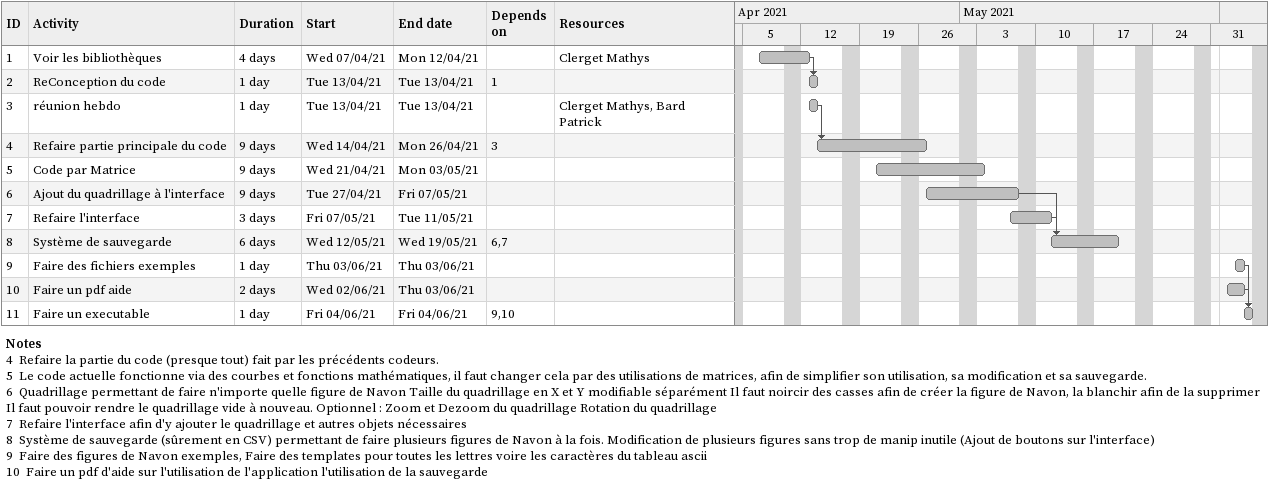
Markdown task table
| ID | Task | Duration | Start | Finish | Predecessors | Resources |
|---|---|---|---|---|---|---|
| 1 | Voir les bibliothèques | 4d | 2021-04-07 | 2021-04-12 |  | Clerget Mathys |
| 2 | ReConception du code | 1d | 2021-04-13 | 2021-04-13 | 1 |  |
| 3 | réunion hebdo | 1d | 2021-04-13 | 2021-04-13 |  | Clerget Mathys, Bard Patrick |
| 4 | Refaire partie principale du code | 9d | 2021-04-14 | 2021-04-26 | 3 |  |
| 5 | Code par Matrice | 9d | 2021-04-21 | 2021-05-03 |  |  |
| 6 | Ajout du quadrillage à l'interface | 9d | 2021-04-27 | 2021-05-07 |  |  |
| 7 | Refaire l'interface | 3d | 2021-05-07 | 2021-05-11 |  |  |
| 8 | Système de sauvegarde | 6d | 2021-05-12 | 2021-05-19 | 6, 7 |  |
| 9 | Faire des fichiers exemples | 1d | 2021-06-03 | 2021-06-03 |  |  |
| 10 | Faire un pdf aide | 2d | 2021-06-02 | 2021-06-03 |  |  |
| 11 | Faire un executable | 1d | 2021-06-04 | 2021-06-04 | 9, 10 |  |

Notes
- 4: Refaire la partie du code (presque tout) fait par les précédents codeurs.
- 5: Le code actuelle fonctionne via des courbes et fonctions mathématiques, il faut changer cela par des utilisations de matrices, afin de simplifier son utilisation, sa modification et sa sauvegarde.
- 6: Quadrillage permettant de faire n'importe quelle figure de Navon Taille du quadrillage en X et Y modifiable séparément Il faut noircir des casses afin de créer la figure de Navon, la blanchir afin de la supprimer Il faut pouvoir rendre le quadrillage vide à nouveau. Optionnel : Zoom et Dezoom du quadrillage Rotation du quadrillage
- 7: Refaire l'interface afin d'y ajouter le quadrillage et autres objets nécessaires
- 8: Système de sauvegarde (sûrement en CSV) permettant de faire plusieurs figures de Navon à la fois. Modification de plusieurs figures sans trop de manip inutile (Ajout de boutons sur l'interface)
- 9: Faire des figures de Navon exemples, Faire des templates pour toutes les lettres voire les caractères du tableau ascii
- 10: Faire un pdf d'aide sur l'utilisation de l'application l'utilisation de la sauvegarde
